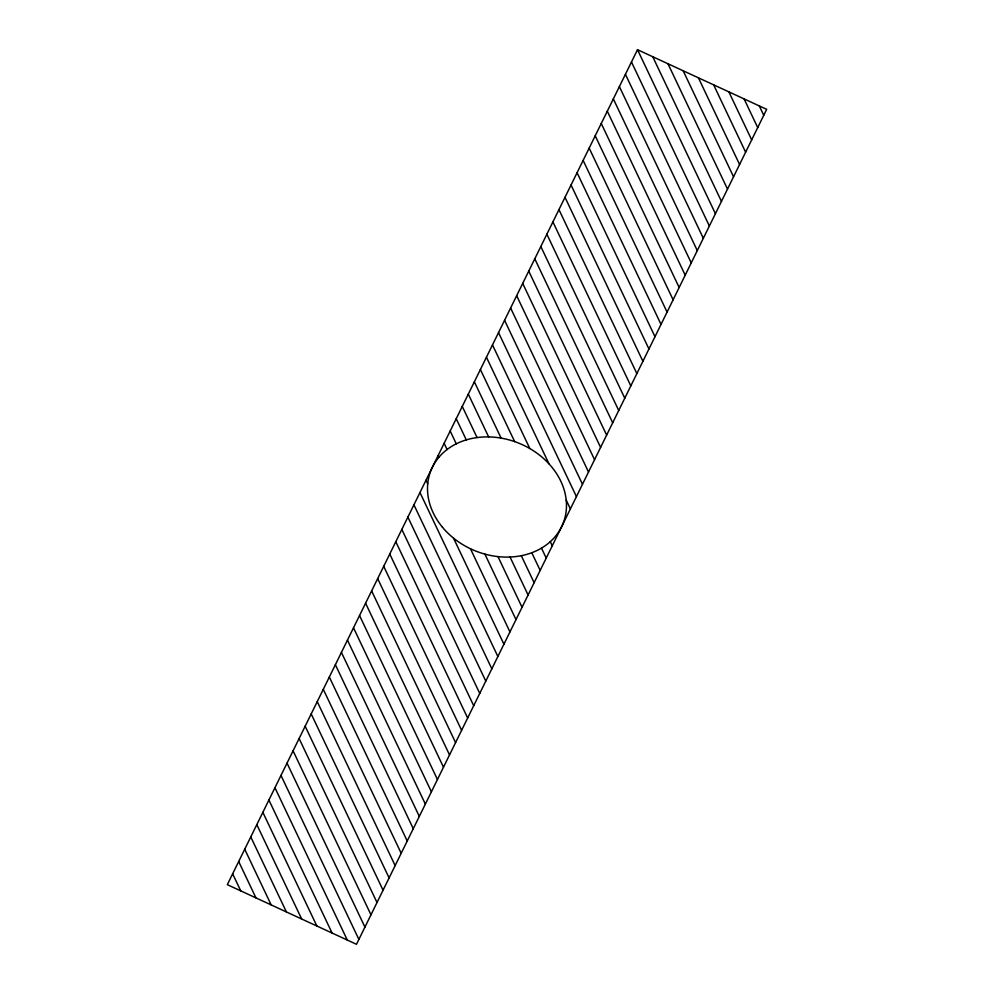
<?xml version="1.0" encoding="UTF-8"?>
<svg xmlns="http://www.w3.org/2000/svg" width="994" height="994" viewBox="0 0 994 994"><rect width="100%" height="100%" fill="white"/><g stroke="black" fill="none" stroke-linecap="round" stroke-linejoin="round"><path stroke-width="1.49" d="M637.514 49.7L227.315 884.672L356.486 944.3L766.685 109.328L637.514 49.7L715.419 213.698M759.304 105.911L763.752 115.292M744.084 98.891L757.714 127.592M728.851 91.858L751.675 139.893M713.63 84.838L745.624 152.194M698.409 77.805L739.586 164.495M683.176 70.785L733.547 176.795M667.956 63.753L727.496 189.096M652.735 56.733L721.458 201.397M631.463 62.001L709.368 225.998M625.425 74.301L703.33 238.299M619.386 86.602L697.291 250.6M613.335 98.903L691.24 262.901M607.297 111.204L685.201 275.201M601.258 123.505L679.163 287.502M595.207 135.805L673.112 299.803M589.169 148.106L667.073 312.104M583.13 160.407L661.035 324.404M577.079 172.707L654.984 336.705M571.041 185.008L648.945 348.993M565.002 197.309L642.907 361.294M558.951 209.61L636.856 373.595M552.913 221.91L630.817 385.896M546.874 234.211L624.766 398.196M540.823 246.512L618.728 410.497M534.784 258.8L612.689 422.798M528.733 271.101L606.638 435.099M522.695 283.402L600.6 447.399M516.656 295.703L594.561 459.7M510.605 308.003L588.51 472.001M504.567 320.304L582.472 484.302M498.528 332.605L576.433 496.602M492.477 344.906L548.974 463.825M566.22 500.119L570.382 508.903M486.439 357.206L529.827 448.555M480.4 369.507L514.643 441.597M474.349 381.808L501.088 438.093M550.291 541.668L552.254 545.805M468.311 394.109L488.638 436.913M541.481 548.129L546.215 558.106M462.272 406.409L477.07 437.571M531.778 552.751L540.177 570.407M456.221 418.71L466.285 439.882M521.303 555.708L534.126 582.708M450.183 431.011L456.271 443.833M510.046 557.038L528.087 595.008M444.144 443.312L447.089 449.524M497.969 556.615L522.049 607.309M438.093 455.612L438.901 457.29M484.898 554.118L515.998 619.61M470.46 548.763L509.959 631.911M426.016 480.214L427.731 483.829M453.525 538.127L503.921 644.211M419.965 492.515L497.87 656.512M413.926 504.815L491.831 668.813M407.888 517.116L485.793 681.114M401.837 529.417L479.742 693.414M395.798 541.718L473.703 705.715M389.76 554.018L467.665 718.016M383.709 566.319L461.614 730.317M377.67 578.62L455.575 742.617M371.632 590.921L449.536 754.906M365.581 603.221L443.486 767.206M359.542 615.522L437.447 779.507M353.504 627.823L431.408 791.808M347.453 640.124L425.357 804.109M341.414 652.412L419.319 816.409M335.376 664.713L413.28 828.71M329.325 677.013L407.229 841.011M323.286 689.314L401.191 853.312M317.235 701.615L395.14 865.612M311.197 713.916L389.101 877.913M305.158 726.216L383.063 890.214M299.107 738.517L377.012 902.515M293.068 750.818L370.973 914.815M287.03 763.119L364.935 927.116M280.979 775.419L358.884 939.417M274.94 787.72L347.304 940.063M268.902 800.021L332.083 933.031M262.851 812.322L316.862 926.01M256.812 824.622L301.642 918.978M250.774 836.923L286.409 911.958M244.723 849.224L271.188 904.925M238.684 861.525L255.967 897.905M232.646 873.825L240.747 890.872M442.504 527.292A71.183 58.087 22 0 0 561.585 526.808A71.183 58.087 22 0 0 486.911 436.9A71.183 58.087 22 0 0 442.504 527.292"/></g></svg>
